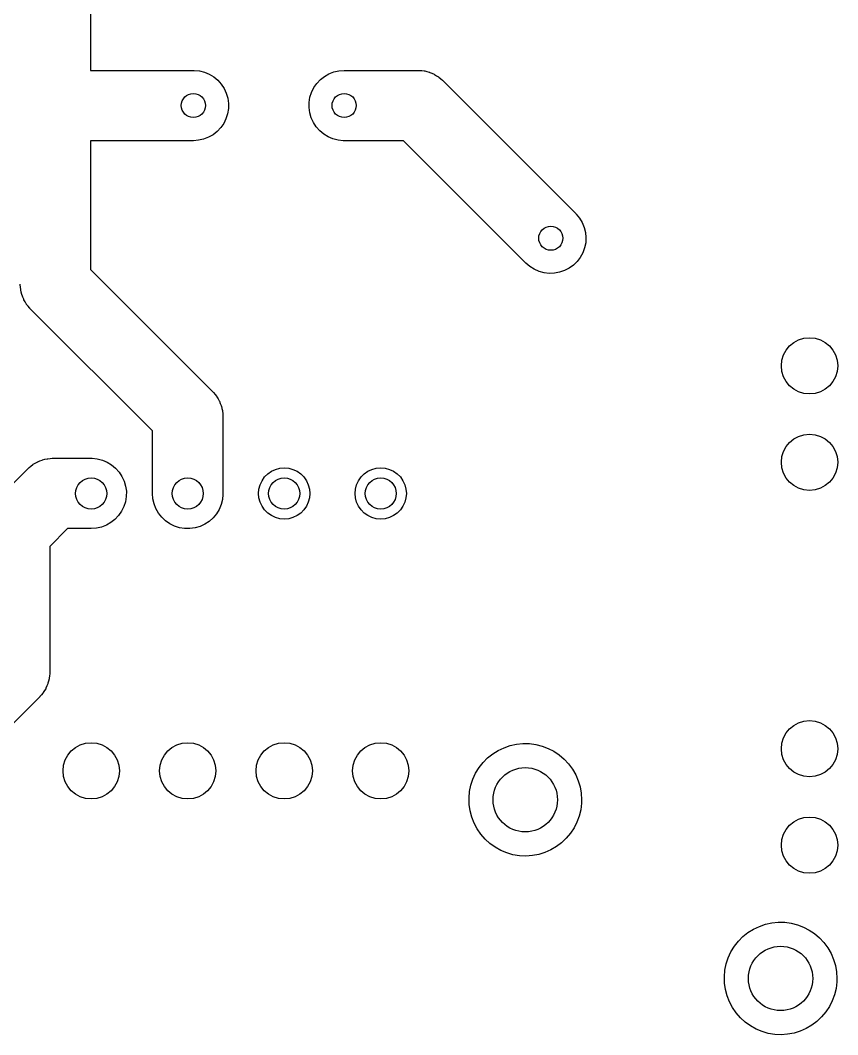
# Model space of a CAD drawing. Extents: x 38 to 261, y -144 to -47.
# Drawn here: x 89.2 to 129.8, y -143.8 to -93.3 of the extents above; entities that cross this region are included whole.
import ezdxf

# ---------------------------------------------------------------- set-up
doc = ezdxf.new("R2010")
doc.units = 0
doc.layers.add('BLACK', color=7, linetype='CONTINUOUS')

msp = doc.modelspace()

# ---------------------------------------------------------------- linework, layer by layer
at = {"layer": 'BLACK', "linetype": 'CONTINUOUS'}
for p, q in [((92.682, -78.966), (92.682, -95.786)), ((92.682, -95.786), (97.79, -95.786)), ((97.79, -95.786), (97.8358, -95.7866)), ((97.8358, -95.7866), (98.0939, -95.8126)), ((98.0939, -95.8126), (98.3453, -95.8764)), ((98.3453, -95.8764), (98.5845, -95.9767)), ((104.537, -95.9565), (104.778, -95.8625)), ((104.778, -95.8625), (105.031, -95.8052)), ((105.031, -95.8052), (105.29, -95.786)), ((105.29, -95.786), (108.966, -95.786)), ((108.966, -95.786), (109.012, -95.7866)), ((109.012, -95.7866), (109.027, -95.7881)), ((109.027, -95.7881), (109.042, -95.7877)), ((109.042, -95.7877), (109.156, -95.8011)), ((109.156, -95.8011), (109.27, -95.8126)), ((109.27, -95.8126), (109.285, -95.8164)), ((109.285, -95.8164), (109.3, -95.8182)), ((109.3, -95.8182), (109.41, -95.8483)), ((109.41, -95.8483), (109.521, -95.8764)), ((109.521, -95.8764), (109.535, -95.8824)), ((109.535, -95.8824), (109.55, -95.8864)), ((109.55, -95.8864), (109.655, -95.9325)), ((98.5845, -95.9767), (98.8062, -96.1113)), ((98.8062, -96.1113), (99.0057, -96.2772)), ((99.0057, -96.2772), (99.1784, -96.4707)), ((103.93, -96.4347), (104.108, -96.2458)), ((104.108, -96.2458), (104.311, -96.0852)), ((104.311, -96.0852), (104.537, -95.9565)), ((109.655, -95.9325), (109.76, -95.9767)), ((109.76, -95.9767), (109.774, -95.9847)), ((109.774, -95.9847), (109.788, -95.9908)), ((109.788, -95.9908), (109.884, -96.0519)), ((109.884, -96.0519), (109.982, -96.1113)), ((109.982, -96.1113), (109.994, -96.1211)), ((109.994, -96.1211), (110.007, -96.1293)), ((110.007, -96.1293), (110.094, -96.204)), ((110.094, -96.204), (110.182, -96.2772)), ((110.182, -96.2772), (110.192, -96.2886)), ((110.192, -96.2886), (110.203, -96.2986)), ((110.203, -96.2986), (116.807, -102.903)), ((99.1784, -96.4707), (99.3206, -96.6876)), ((99.3206, -96.6876), (99.4292, -96.9231)), ((103.588, -97.1275), (103.667, -96.8804)), ((103.667, -96.8804), (103.782, -96.6478)), ((103.782, -96.6478), (103.93, -96.4347)), ((99.4292, -96.9231), (99.5018, -97.1722)), ((99.5018, -97.1722), (99.5367, -97.4292)), ((103.543, -97.6428), (103.547, -97.3835)), ((103.547, -97.3835), (103.588, -97.1275)), ((99.5333, -97.6885), (99.4916, -97.9445)), ((99.5367, -97.4292), (99.5333, -97.6885)), ((103.578, -97.8998), (103.543, -97.6428)), ((103.651, -98.1489), (103.578, -97.8998)), ((99.2979, -98.4242), (99.15, -98.6373)), ((99.4126, -98.1916), (99.2979, -98.4242)), ((99.4916, -97.9445), (99.4126, -98.1916)), ((103.759, -98.3844), (103.651, -98.1489)), ((103.902, -98.6013), (103.759, -98.3844)), ((98.9723, -98.8262), (98.7686, -98.9868)), ((99.15, -98.6373), (98.9723, -98.8262)), ((104.074, -98.7948), (103.902, -98.6013)), ((104.274, -98.9607), (104.074, -98.7948)), ((97.79, -99.286), (92.682, -99.286)), ((92.682, -99.286), (92.682, -105.701)), ((98.0487, -99.2668), (97.79, -99.286)), ((98.3016, -99.2095), (98.0487, -99.2668)), ((98.5434, -99.1155), (98.3016, -99.2095)), ((98.7686, -98.9868), (98.5434, -99.1155)), ((104.496, -99.0953), (104.274, -98.9607)), ((104.735, -99.1956), (104.496, -99.0953)), ((104.986, -99.2594), (104.735, -99.1956)), ((105.244, -99.2854), (104.986, -99.2594)), ((105.29, -99.286), (105.244, -99.2854)), ((108.241, -99.286), (105.29, -99.286)), ((114.333, -105.377), (108.241, -99.286)), ((116.807, -102.903), (116.839, -102.935)), ((116.839, -102.935), (117.004, -103.136)), ((117.004, -103.136), (117.136, -103.359)), ((117.136, -103.359), (117.234, -103.599)), ((117.234, -103.599), (117.296, -103.851)), ((117.296, -103.851), (117.32, -104.109)), ((117.305, -104.368), (117.252, -104.622)), ((117.32, -104.109), (117.305, -104.368)), ((117.162, -104.866), (117.038, -105.093)), ((117.252, -104.622), (117.162, -104.866)), ((114.529, -105.547), (114.333, -105.377)), ((116.695, -105.481), (116.484, -105.632)), ((116.881, -105.3), (116.695, -105.481)), ((117.038, -105.093), (116.881, -105.3)), ((92.682, -105.701), (98.7474, -111.767)), ((114.748, -105.685), (114.529, -105.547)), ((114.986, -105.79), (114.748, -105.685)), ((115.236, -105.858), (114.986, -105.79)), ((115.494, -105.888), (115.236, -105.858)), ((115.753, -105.88), (115.494, -105.888)), ((116.008, -105.834), (115.753, -105.88)), ((116.254, -105.751), (116.008, -105.834)), ((116.484, -105.632), (116.254, -105.751)), ((89.1831, -106.441), (89.182, -106.426)), ((89.1823, -106.457), (89.1831, -106.441)), ((89.1927, -106.571), (89.1823, -106.457)), ((89.2012, -106.685), (89.1927, -106.571)), ((89.2046, -106.7), (89.2012, -106.685)), ((89.206, -106.715), (89.2046, -106.7)), ((89.2332, -106.826), (89.206, -106.715)), ((89.2585, -106.938), (89.2332, -106.826)), ((89.264, -106.952), (89.2585, -106.938)), ((89.2677, -106.967), (89.264, -106.952)), ((89.311, -107.073), (89.2677, -106.967)), ((89.3525, -107.179), (89.311, -107.073)), ((89.3601, -107.193), (89.3525, -107.179)), ((89.3659, -107.207), (89.3601, -107.193)), ((89.4244, -107.305), (89.3659, -107.207)), ((89.4812, -107.405), (89.4244, -107.305)), ((89.4907, -107.417), (89.4812, -107.405)), ((89.4985, -107.43), (89.4907, -107.417)), ((89.5709, -107.518), (89.4985, -107.43)), ((89.6418, -107.608), (89.5709, -107.518)), ((89.6529, -107.619), (89.6418, -107.608)), ((89.6626, -107.631), (89.6529, -107.619)), ((89.6946, -107.663), (89.6626, -107.631)), ((95.76, -113.729), (89.6946, -107.663)), ((98.7474, -111.767), (98.7794, -111.799)), ((98.7794, -111.799), (98.7891, -111.811)), ((98.7891, -111.811), (98.8002, -111.822)), ((98.8002, -111.822), (98.8711, -111.912)), ((98.8711, -111.912), (98.9435, -112)), ((98.9435, -112), (98.9513, -112.013)), ((98.9513, -112.013), (98.9608, -112.025)), ((98.9608, -112.025), (99.0176, -112.125)), ((99.0176, -112.125), (99.0761, -112.223)), ((99.0761, -112.223), (99.0819, -112.237)), ((99.0819, -112.237), (99.0895, -112.251)), ((99.0895, -112.251), (99.131, -112.357)), ((99.131, -112.357), (99.1743, -112.463)), ((99.1743, -112.463), (99.178, -112.478)), ((99.178, -112.478), (99.1835, -112.492)), ((99.1835, -112.492), (99.2088, -112.604)), ((99.2088, -112.604), (99.236, -112.715)), ((99.236, -112.715), (99.2374, -112.73)), ((99.2374, -112.73), (99.2408, -112.745)), ((99.2408, -112.745), (99.2493, -112.859)), ((99.2493, -112.859), (99.2597, -112.973)), ((99.2597, -112.973), (99.2589, -112.989)), ((99.2589, -112.989), (99.26, -113.004)), ((99.26, -113.004), (99.26, -116.84)), ((95.76, -116.84), (95.76, -113.729)), ((89.5676, -115.603), (89.6004, -115.571)), ((89.6004, -115.571), (89.6122, -115.561)), ((89.6122, -115.561), (89.6227, -115.55)), ((89.6227, -115.55), (89.7126, -115.479)), ((89.7126, -115.479), (89.8012, -115.406)), ((89.8012, -115.406), (89.8144, -115.399)), ((89.8144, -115.399), (89.8264, -115.389)), ((89.8264, -115.389), (89.9258, -115.332)), ((89.9258, -115.332), (90.0242, -115.274)), ((90.0242, -115.274), (90.0383, -115.268)), ((90.0383, -115.268), (90.0516, -115.26)), ((90.0516, -115.26), (90.1583, -115.219)), ((90.1583, -115.219), (90.2642, -115.176)), ((90.2642, -115.176), (90.2791, -115.172)), ((90.2791, -115.172), (90.2933, -115.166)), ((90.2933, -115.166), (90.405, -115.141)), ((90.405, -115.141), (90.5162, -115.114)), ((90.5162, -115.114), (90.5314, -115.113)), ((90.5314, -115.113), (90.5463, -115.109)), ((90.5463, -115.109), (90.6605, -115.101)), ((90.6605, -115.101), (90.7745, -115.09)), ((90.7745, -115.09), (90.7897, -115.091)), ((90.7897, -115.091), (90.805, -115.09)), ((90.805, -115.09), (92.71, -115.09)), ((92.71, -115.09), (92.7558, -115.091)), ((92.7558, -115.091), (93.0139, -115.117)), ((93.0139, -115.117), (93.2653, -115.18)), ((93.2653, -115.18), (93.5045, -115.281)), ((93.5045, -115.281), (93.7262, -115.415)), ((93.7262, -115.415), (93.9257, -115.581)), ((93.9257, -115.581), (94.0984, -115.775)), ((101.874, -115.642), (102.089, -115.584)), ((102.089, -115.584), (102.31, -115.565)), ((102.31, -115.565), (102.531, -115.584)), ((102.531, -115.584), (102.746, -115.642)), ((106.674, -115.642), (106.889, -115.584)), ((106.889, -115.584), (107.11, -115.565)), ((107.11, -115.565), (107.331, -115.584)), ((107.331, -115.584), (107.546, -115.642)), ((87.6626, -117.508), (89.5676, -115.603)), ((94.0984, -115.775), (94.2406, -115.992)), ((94.2406, -115.992), (94.3492, -116.227)), ((101.206, -116.203), (101.333, -116.02)), ((101.333, -116.02), (101.49, -115.863)), ((101.49, -115.863), (101.672, -115.736)), ((101.672, -115.736), (101.874, -115.642)), ((102.746, -115.642), (102.947, -115.736)), ((102.947, -115.736), (103.13, -115.863)), ((103.13, -115.863), (103.287, -116.02)), ((103.287, -116.02), (103.414, -116.203)), ((106.006, -116.203), (106.133, -116.02)), ((106.133, -116.02), (106.29, -115.863)), ((106.29, -115.863), (106.472, -115.736)), ((106.472, -115.736), (106.674, -115.642)), ((107.546, -115.642), (107.747, -115.736)), ((107.747, -115.736), (107.93, -115.863)), ((107.93, -115.863), (108.087, -116.02)), ((108.087, -116.02), (108.214, -116.203)), ((94.3492, -116.227), (94.4218, -116.476)), ((94.4218, -116.476), (94.4567, -116.733)), ((101.054, -116.619), (101.112, -116.404)), ((101.112, -116.404), (101.206, -116.203)), ((103.414, -116.203), (103.508, -116.404)), ((103.508, -116.404), (103.566, -116.619)), ((105.854, -116.619), (105.912, -116.404)), ((105.912, -116.404), (106.006, -116.203)), ((108.214, -116.203), (108.308, -116.404)), ((108.308, -116.404), (108.366, -116.619)), ((94.4533, -116.993), (94.4116, -117.249)), ((94.4567, -116.733), (94.4533, -116.993)), ((95.7792, -117.099), (95.76, -116.84)), ((95.8365, -117.352), (95.7792, -117.099)), ((99.2594, -116.886), (99.2334, -117.144)), ((99.26, -116.84), (99.2594, -116.886)), ((101.035, -116.84), (101.054, -116.619)), ((101.054, -117.061), (101.035, -116.84)), ((101.112, -117.276), (101.054, -117.061)), ((103.566, -117.061), (103.508, -117.276)), ((103.566, -116.619), (103.585, -116.84)), ((103.585, -116.84), (103.566, -117.061)), ((105.835, -116.84), (105.854, -116.619)), ((105.854, -117.061), (105.835, -116.84)), ((105.912, -117.276), (105.854, -117.061)), ((108.366, -117.061), (108.308, -117.276)), ((108.366, -116.619), (108.385, -116.84)), ((108.385, -116.84), (108.366, -117.061)), ((94.3326, -117.496), (94.2179, -117.728)), ((94.4116, -117.249), (94.3326, -117.496)), ((95.9305, -117.593), (95.8365, -117.352)), ((96.0592, -117.819), (95.9305, -117.593)), ((99.1696, -117.395), (99.0693, -117.634)), ((99.2334, -117.144), (99.1696, -117.395)), ((101.206, -117.477), (101.112, -117.276)), ((101.333, -117.66), (101.206, -117.477)), ((103.414, -117.477), (103.287, -117.66)), ((103.508, -117.276), (103.414, -117.477)), ((106.006, -117.477), (105.912, -117.276)), ((106.133, -117.66), (106.006, -117.477)), ((108.214, -117.477), (108.087, -117.66)), ((108.308, -117.276), (108.214, -117.477)), ((94.07, -117.941), (93.8923, -118.13)), ((94.2179, -117.728), (94.07, -117.941)), ((96.2198, -118.022), (96.0592, -117.819)), ((96.4087, -118.2), (96.2198, -118.022)), ((98.7688, -118.056), (98.5753, -118.228)), ((98.9347, -117.856), (98.7688, -118.056)), ((99.0693, -117.634), (98.9347, -117.856)), ((101.49, -117.817), (101.333, -117.66)), ((101.672, -117.944), (101.49, -117.817)), ((101.874, -118.038), (101.672, -117.944)), ((102.089, -118.096), (101.874, -118.038)), ((102.31, -118.115), (102.089, -118.096)), ((102.531, -118.096), (102.31, -118.115)), ((102.746, -118.038), (102.531, -118.096)), ((102.947, -117.944), (102.746, -118.038)), ((103.13, -117.817), (102.947, -117.944)), ((103.287, -117.66), (103.13, -117.817)), ((106.29, -117.817), (106.133, -117.66)), ((106.472, -117.944), (106.29, -117.817)), ((106.674, -118.038), (106.472, -117.944)), ((106.889, -118.096), (106.674, -118.038)), ((107.11, -118.115), (106.889, -118.096)), ((107.331, -118.096), (107.11, -118.115)), ((107.546, -118.038), (107.331, -118.096)), ((107.747, -117.944), (107.546, -118.038)), ((107.93, -117.817), (107.747, -117.944)), ((108.087, -117.66), (107.93, -117.817)), ((91.5299, -118.59), (90.65, -119.47)), ((92.71, -118.59), (91.5299, -118.59)), ((92.9687, -118.571), (92.71, -118.59)), ((93.2216, -118.514), (92.9687, -118.571)), ((93.4634, -118.42), (93.2216, -118.514)), ((93.6886, -118.291), (93.4634, -118.42)), ((93.8923, -118.13), (93.6886, -118.291)), ((96.6218, -118.348), (96.4087, -118.2)), ((96.8544, -118.463), (96.6218, -118.348)), ((97.1015, -118.542), (96.8544, -118.463)), ((97.3575, -118.583), (97.1015, -118.542)), ((97.6168, -118.587), (97.3575, -118.583)), ((97.8738, -118.552), (97.6168, -118.587)), ((98.1229, -118.479), (97.8738, -118.552)), ((98.3584, -118.371), (98.1229, -118.479)), ((98.5753, -118.228), (98.3584, -118.371)), ((90.65, -119.47), (90.65, -125.73)), ((90.5877, -126.174), (90.5596, -126.285)), ((90.6178, -126.064), (90.5877, -126.174)), ((90.6196, -126.049), (90.6178, -126.064)), ((90.6234, -126.034), (90.6196, -126.049)), ((90.6349, -125.92), (90.6234, -126.034)), ((90.6483, -125.806), (90.6349, -125.92)), ((90.6494, -125.776), (90.6479, -125.791)), ((90.6479, -125.791), (90.6483, -125.806)), ((90.65, -125.73), (90.6494, -125.776)), ((90.3841, -126.648), (90.3247, -126.746)), ((90.4452, -126.552), (90.3841, -126.648)), ((90.4513, -126.538), (90.4452, -126.552)), ((90.4593, -126.524), (90.4513, -126.538)), ((90.5035, -126.419), (90.4593, -126.524)), ((90.5496, -126.314), (90.5035, -126.419)), ((90.5536, -126.299), (90.5496, -126.314)), ((90.5596, -126.285), (90.5536, -126.299)), ((90.1374, -126.967), (86.3274, -130.777)), ((90.1474, -126.956), (90.1374, -126.967)), ((90.1588, -126.946), (90.1474, -126.956)), ((90.232, -126.858), (90.1588, -126.946)), ((90.3067, -126.771), (90.232, -126.858)), ((90.3149, -126.758), (90.3067, -126.771)), ((90.3247, -126.746), (90.3149, -126.758)), ((112.678, -129.798), (112.951, -129.626)), ((112.951, -129.626), (113.242, -129.488)), ((113.242, -129.488), (113.547, -129.383)), ((113.547, -129.383), (113.862, -129.314)), ((113.862, -129.314), (114.183, -129.282)), ((114.183, -129.282), (114.505, -129.288)), ((114.505, -129.288), (114.825, -129.33)), ((114.825, -129.33), (115.137, -129.408)), ((115.137, -129.408), (115.439, -129.522)), ((115.439, -129.522), (115.725, -129.67)), ((115.725, -129.67), (115.993, -129.85)), ((112.2, -130.228), (112.426, -129.999)), ((112.426, -129.999), (112.678, -129.798)), ((115.993, -129.85), (116.238, -130.059)), ((116.238, -130.059), (116.457, -130.295)), ((111.832, -130.757), (112.001, -130.482)), ((112.001, -130.482), (112.2, -130.228)), ((116.457, -130.295), (116.648, -130.555)), ((116.648, -130.555), (116.808, -130.835)), ((111.595, -131.355), (111.697, -131.049)), ((111.697, -131.049), (111.832, -130.757)), ((116.808, -130.835), (116.934, -131.132)), ((116.934, -131.132), (117.026, -131.441)), ((111.501, -131.992), (111.53, -131.671)), ((111.53, -131.671), (111.595, -131.355)), ((117.026, -131.441), (117.081, -131.758)), ((111.51, -132.314), (111.501, -131.992)), ((117.081, -131.758), (117.1, -132.08)), ((117.1, -132.08), (117.094, -132.256)), ((111.555, -132.633), (111.51, -132.314)), ((111.637, -132.945), (111.555, -132.633)), ((117.056, -132.576), (116.98, -132.889)), ((117.094, -132.256), (117.056, -132.576)), ((111.754, -133.246), (111.637, -132.945)), ((111.905, -133.53), (111.754, -133.246)), ((116.87, -133.192), (116.725, -133.48)), ((116.98, -132.889), (116.87, -133.192)), ((112.088, -133.796), (111.905, -133.53)), ((116.548, -133.749), (116.341, -133.997)), ((116.725, -133.48), (116.548, -133.749)), ((112.299, -134.039), (112.088, -133.796)), ((112.538, -134.256), (112.299, -134.039)), ((112.8, -134.444), (112.538, -134.256)), ((116.107, -134.219), (115.849, -134.412)), ((116.341, -133.997), (116.107, -134.219)), ((113.081, -134.601), (112.8, -134.444)), ((113.379, -134.724), (113.081, -134.601)), ((113.689, -134.813), (113.379, -134.724)), ((115.276, -134.704), (114.968, -134.799)), ((115.571, -134.575), (115.276, -134.704)), ((115.849, -134.412), (115.571, -134.575)), ((114.007, -134.865), (113.689, -134.813)), ((114.329, -134.88), (114.007, -134.865)), ((114.651, -134.858), (114.329, -134.88)), ((114.968, -134.799), (114.651, -134.858)), ((125.942, -138.378), (126.247, -138.273)), ((126.247, -138.273), (126.562, -138.204)), ((126.562, -138.204), (126.883, -138.172)), ((126.883, -138.172), (127.205, -138.178)), ((127.205, -138.178), (127.525, -138.22)), ((127.525, -138.22), (127.837, -138.298)), ((127.837, -138.298), (128.139, -138.412)), ((125.126, -138.889), (125.378, -138.688)), ((125.378, -138.688), (125.651, -138.516)), ((125.651, -138.516), (125.942, -138.378)), ((128.139, -138.412), (128.425, -138.56)), ((128.425, -138.56), (128.693, -138.74)), ((128.693, -138.74), (128.938, -138.949)), ((124.701, -139.372), (124.9, -139.118)), ((124.9, -139.118), (125.126, -138.889)), ((128.938, -138.949), (129.157, -139.185)), ((129.157, -139.185), (129.348, -139.445)), ((124.397, -139.939), (124.532, -139.647)), ((124.532, -139.647), (124.701, -139.372)), ((129.348, -139.445), (129.508, -139.725)), ((129.508, -139.725), (129.634, -140.022)), ((124.23, -140.561), (124.295, -140.245)), ((124.295, -140.245), (124.397, -139.939)), ((129.634, -140.022), (129.726, -140.331)), ((124.201, -140.882), (124.23, -140.561)), ((129.726, -140.331), (129.781, -140.648)), ((129.781, -140.648), (129.8, -140.97)), ((124.21, -141.204), (124.201, -140.882)), ((124.255, -141.523), (124.21, -141.204)), ((129.794, -141.146), (129.756, -141.466)), ((129.8, -140.97), (129.794, -141.146)), ((124.337, -141.835), (124.255, -141.523)), ((129.68, -141.779), (129.57, -142.082)), ((129.756, -141.466), (129.68, -141.779)), ((124.454, -142.136), (124.337, -141.835)), ((124.605, -142.42), (124.454, -142.136)), ((129.57, -142.082), (129.425, -142.37)), ((124.788, -142.686), (124.605, -142.42)), ((124.999, -142.929), (124.788, -142.686)), ((129.248, -142.639), (129.041, -142.887)), ((129.425, -142.37), (129.248, -142.639)), ((125.238, -143.146), (124.999, -142.929)), ((125.5, -143.334), (125.238, -143.146)), ((125.781, -143.491), (125.5, -143.334)), ((128.549, -143.302), (128.271, -143.465)), ((128.807, -143.109), (128.549, -143.302)), ((129.041, -142.887), (128.807, -143.109)), ((126.079, -143.614), (125.781, -143.491)), ((126.389, -143.703), (126.079, -143.614)), ((126.707, -143.755), (126.389, -143.703)), ((127.029, -143.77), (126.707, -143.755)), ((127.351, -143.748), (127.029, -143.77)), ((127.668, -143.689), (127.351, -143.748)), ((127.976, -143.594), (127.668, -143.689)), ((128.271, -143.465), (127.976, -143.594))]:
    msp.add_line(p, q, dxfattribs=at)
at = {"layer": 'BLACK'}
for centre, radius in [((97.79, -97.536), 0.6), ((105.29, -97.536), 0.6), ((115.57, -104.14), 0.6), ((128.44, -110.49), 1.4), ((128.44, -115.29), 1.4), ((92.71, -116.84), 0.775), ((97.51, -116.84), 0.775), ((102.31, -116.84), 0.775), ((107.11, -116.84), 0.775), ((128.44, -129.54), 1.4), ((92.71, -130.64), 1.4), ((97.51, -130.64), 1.4), ((102.31, -130.64), 1.4), ((107.11, -130.64), 1.4), ((114.3, -132.08), 1.6), ((128.44, -134.34), 1.4), ((127, -140.97), 1.6)]:
    msp.add_circle(centre, radius, dxfattribs=at)

doc.saveas('drawing.dxf')
